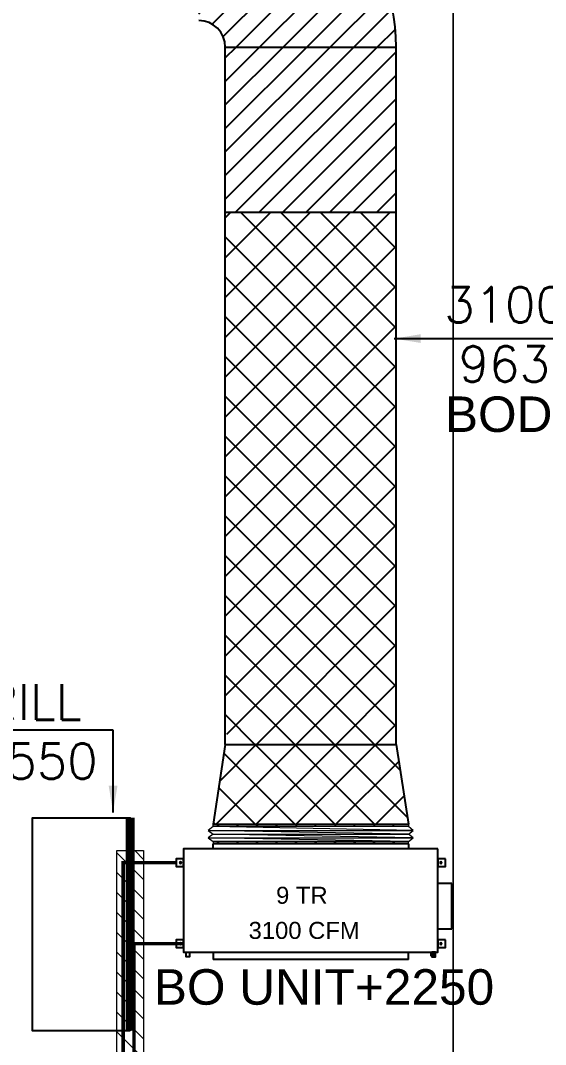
# Model space of a CAD drawing. Header units: millimetres. Extents: x 148480 to 578986, y 39883 to 155062.
# Drawn here: x 231754 to 234713, y 117326 to 123097 of the extents above; entities that cross this region are included whole.
import ezdxf

# ---------------------------------------------------------------- set-up
doc = ezdxf.new("R2010")
doc.units = ezdxf.units.MM
doc.linetypes.add('CENTERX2', pattern=[4, 2.5, -0.5, 0.5, -0.5])
doc.linetypes.add('HIDDEN', pattern=[0.375, 0.25, -0.125])
doc.layers.add('CB-AC CABLE TRAY', color=213, linetype='Continuous', lineweight=15)
doc.layers.add('M-HVAC-CANVAS', color=8, linetype='Continuous', lineweight=0)
for name, color, linetype in [('FRESH AIRDUCT', 3, 'Continuous'), ('Hatch 01_UC', 7, 'Continuous'), ('HVAC-SECTIONS', 7, 'Continuous'), ('M HVAC DRAIN PIPE', 30, 'Continuous'), ('M-HVAC ELLIPTICAL DUCT', 6, 'Continuous'), ('M-HVAC VRV PIPE', 4, 'Continuous'), ('M-HVAC-AC TEXT', 255, 'Continuous'), ('M-HVAC-BOF', 6, 'Continuous'), ('M-HVAC-EADUCT', 140, 'Continuous'), ('M-HVAC-ELEPTICAL DUCT', 6, 'Continuous'), ('M-HVAC-INSULATION', 8, 'Continuous'), ('M-HVAC-TEXT', 7, 'Continuous'), ('M-LP-VRF-EQUIP', 1, 'Continuous')]:
    doc.layers.add(name, color=color, linetype=linetype)
doc.styles.add('ARAIL', font='arial.ttf')
doc.styles.add('R', font='romans.shx')
doc.styles.add('ROMAND', font='romand__.ttf')
doc.styles.get("Standard").update_dxf_attribs({"font": 'arial.ttf'})
doc.dimstyles.new('Vayucon', dxfattribs={"dimtxt": 200, "dimasz": 150, "dimexe": 0, "dimexo": 0, "dimgap": 9e-05, "dimtad": 1, "dimdec": 0, "dimrnd": 5, "dimzin": 0, "dimdsep": 46, "dimtxsty": 'ROMAND', "dimcen": 90, "dimclrd": 42, "dimclre": 8, "dimclrt": 7, "dimadec": 0, "dimazin": 0, "dimtfac": 1, "dimtdec": 0, "dimtofl": 0, "dimtmove": 1, "dimatfit": 0, "dimfxl": 1, "dimtolj": 1, "dimtzin": 0, "dimarcsym": 0})
pattern_1 = [(45, (-7479.28, -985.99), (-112.2532, 112.2532), []), (135, (-7479.28, -985.99), (-112.2532, -112.2532), [])]

# ---------------------------------------------------------------- blocks, each defined once
blk = doc.blocks.new('*U77')
for points in [[(912.1, 50), (937.1, 69), (912.1, 88), (-89, 88), (-114, 69), (-89, 50), (-114, 31), (-89, 12), (912.1, 12), (937.1, 31)], [(-89, 100), (912.1, 100), (912.1, 88), (-89, 88)], [(-89, 0), (912.1, 0), (912.1, 12), (-89, 12)]]:
    blk.add_lwpolyline(points, close=True)
blk.add_lwpolyline([(912.1, 12), (-114, 31), (937.1, 31), (-89, 50), (912.1, 50), (-114, 69), (937.1, 69), (-89, 88)])
at = {"color": 8}
for centre in [(-64, 94), (36, 94), (136, 94), (236, 94), (336, 94), (436, 94), (536, 94), (636, 94), (736, 94), (836, 94), (-64, 6), (36, 6), (136, 6), (236, 6), (336, 6), (436, 6), (536, 6), (636, 6), (736, 6), (836, 6)]:
    blk.add_circle(centre, 2.5, dxfattribs=at)
blk = doc.blocks.new('*U135')
at = {"layer": 'CB-AC CABLE TRAY', "true_color": 0xa953a0}
h = blk.add_hatch(dxfattribs=at)
h.set_pattern_fill('ANSI31', color=215, scale=25)
h.set_pattern_definition([(45, (-902956.005, 1102758.81), (-56.1266008, 56.1266008), [])])
h.paths.add_polyline_path([(-88704.9, -150.4), (-88704.9, -0.4), (-86891.7, -0.4), (-86891.7, -150.4)])
at = {"layer": 'CB-AC CABLE TRAY', "color": 215, "true_color": 0xa953a0}
blk.add_lwpolyline([(-88704.9, -150.4), (-88704.9, -0.4), (-86891.7, -0.4), (-86891.7, -150.4)], close=True, dxfattribs=at)
blk = doc.blocks.new('Ductable inverter-8TR')
at = {"layer": 'M-LP-VRF-EQUIP', "color": 6, "linetype": 'CENTERX2', "lineweight": 5}
for p, q in [((722124.4, -338928.6), (722109.8, -338928.6)), ((722116.1, -338935.9), (722116.1, -338921.2)), ((722579.9, -338928.6), (722565.2, -338928.6)), ((722572.6, -338935.9), (722572.6, -338921.2)), ((722122.2, -340396.1), (722107.5, -340396.1)), ((722116.1, -340403.5), (722116.1, -340388.8)), ((722579.9, -340396.1), (722565.2, -340396.1)), ((722572.6, -340403.5), (722572.6, -340388.8))]:
    blk.add_line(p, q, dxfattribs=at)
at = {"layer": 'M-LP-VRF-EQUIP', "color": 190}
for p, q in [((722038.2, -339112.2), (722009.9, -339112.2)), ((722009.9, -340212.5), (722009.9, -339112.2)), ((722620.2, -339112.2), (722662.1, -339112.2)), ((722662.1, -340212.5), (722662.1, -339112.2)), ((722009.9, -340212.5), (722038.2, -340212.5)), ((722662.1, -340212.5), (722620.2, -340212.5))]:
    blk.add_line(p, q, dxfattribs=at)
at = {"layer": 'M-LP-VRF-EQUIP', "color": 3}
for p, q in [((722232.8, -340457.4), (722232.8, -340378.8)), ((722489.5, -340378.8), (722489.5, -340457.4)), ((722489.5, -340457.4), (722232.8, -340457.4))]:
    blk.add_line(p, q, dxfattribs=at)
at = {"layer": 'M-LP-VRF-EQUIP', "color": 4}
for points in [[(722095.2, -338945.8), (722095.2, -338903.9), (722137.1, -338903.9), (722137.1, -338945.8)], [(722551.6, -338945.8), (722551.6, -338903.9), (722593.5, -338903.9), (722593.5, -338945.8)], [(722095.2, -340420.8), (722095.2, -340378.8), (722137.1, -340378.8), (722137.1, -340420.8)], [(722551.6, -340420.8), (722551.6, -340378.8), (722593.5, -340378.8), (722593.5, -340420.8)]]:
    blk.add_lwpolyline(points, close=True, dxfattribs=at)
at = {"layer": 'M-LP-VRF-EQUIP', "color": 190}
blk.add_lwpolyline([(722038.2, -340378.8), (722038.2, -338945.8), (722620.2, -338945.8), (722620.2, -340378.8)], close=True, dxfattribs=at)
at = {"layer": 'M-LP-VRF-EQUIP', "color": 2}
blk.add_lwpolyline([(722620.2, -338959.9), (722620.2, -338979.9), (722646.4, -338979.9), (722646.4, -338959.9)], close=True, dxfattribs=at)
at = {"layer": 'M-LP-VRF-EQUIP', "color": 6}
blk.add_lwpolyline([(722641.1, -340357.8), (722641.1, -340341.2), (722620.2, -340341.2), (722620.2, -340357.8)], close=True, dxfattribs=at)
at = {"layer": 'M-LP-VRF-EQUIP', "color": 5}
blk.add_lwpolyline([(722635.9, -340354.5), (722635.9, -340344.5), (722620.2, -340344.5), (722620.2, -340354.5)], close=True, dxfattribs=at)
at = {"layer": 'M-LP-VRF-EQUIP', "color": 2}
blk.add_lwpolyline([(722641.1, -340344.7), (722646.4, -340344.7), (722646.4, -340364.8), (722620.2, -340364.8), (722620.2, -340344.7)], dxfattribs=at)
at = {"layer": 'M-LP-VRF-EQUIP', "color": 4}
for centre in [(722116.1, -338928.6), (722572.6, -338928.6), (722116.1, -340396.1), (722572.6, -340396.1)]:
    blk.add_circle(centre, 5.24, dxfattribs=at)

msp = doc.modelspace()

# ---------------------------------------------------------------- hatches: boundary and pattern name
at = {"layer": 'Hatch 01_UC', "linetype": 'Continuous'}
h = msp.add_hatch(dxfattribs=at)
h.set_pattern_fill('ANSI37', color=42, scale=50, angle=360)
h.set_pattern_definition(pattern_1)
h.paths.add_polyline_path([(233871.5, 122016.7), (232908.5, 122016.7), (232908.5, 119191.7), (232920, 119016.7), (233871.5, 119016.7)])
h = msp.add_hatch(dxfattribs=at)
h.set_pattern_fill('ANSI37', color=42, scale=50, angle=360)
h.set_pattern_definition(pattern_1)
h.paths.add_polyline_path([(232839.8, 118566.7), (232908.7, 119018.4), (233871.5, 119016.7), (233940.1, 118566.7)])
at = {"layer": 'M-HVAC-INSULATION'}
h = msp.add_hatch(dxfattribs=at)
h.set_pattern_fill('ANSI31', color=26, scale=750, angle=180, style=0)
h.set_pattern_definition([(225, (811127.6, 15256.2), (66.29126, -66.29126), [])])
h.paths.add_polyline_path([(232758.5, 124060.4, -0.414214), (233871.5, 122947.4), (232908.5, 122947.4, 0.414214), (232758.5, 123097.4)])
h = msp.add_hatch(dxfattribs=at)
h.set_pattern_fill('ANSI31', color=26, scale=750, angle=180, style=0)
h.set_pattern_definition([(225, (811127.6, 15256.2), (66.29126, -66.29126), [])])
h.paths.add_polyline_path([(232908.5, 122947.4), (232908.5, 122016.7), (233871.5, 122016.7), (233871.5, 122947.4)])

# ---------------------------------------------------------------- linework, layer by layer
at = {"layer": 'FRESH AIRDUCT', "color": 1, "linetype": 'Continuous', "const_width": 50}
msp.add_lwpolyline([(232372.8, 118604.3), (232372.8, 117403.6)], dxfattribs=at)
at = {"layer": 'FRESH AIRDUCT', "color": 1, "linetype": 'Continuous'}
msp.add_lwpolyline([(232372.8, 117403.6), (231822.8, 117403.6), (231822.8, 118603.6), (232372.8, 118603.6)], close=True, dxfattribs=at)
at = {"layer": 'HVAC-SECTIONS', "color": 7, "linetype": 'HIDDEN', "ltscale": 1000, "const_width": 10}
msp.add_lwpolyline([(234192.6, 117188.9), (234192.6, 124322.8)], dxfattribs=at)
at = {"layer": 'M HVAC DRAIN PIPE', "color": 30, "linetype": 'Continuous', "const_width": 20}
msp.add_lwpolyline([(232332.6, 113286.3), (232332.6, 118350.6), (232631.5, 118350.6)], dxfattribs=at)
at = {"layer": 'M-HVAC ELLIPTICAL DUCT', "linetype": 'Continuous'}
for p, q in [((232908.5, 122947.4), (233871.5, 122947.4)), ((232908.5, 119016.7, 0), (232908.5, 122947.4, 0)), ((233871.5, 119016.7, 0), (233871.5, 122947.4, 0)), ((232908.5, 122016.7, 0), (233871.5, 122016.7, 0)), ((232908.5, 119016.7, 0), (232839.8, 118566.7, 0)), ((232908.5, 119016.7, 0), (233871.5, 119016.7, 0)), ((233871.5, 119016.7, 0), (233940.1, 118566.7, 0)), ((232839.8, 118566.7, 0), (233940.1, 118566.7, 0))]:
    msp.add_line(p, q, dxfattribs=at)
for radius in [1113, 150]:
    msp.add_arc((232758.5, 122947.4, 0), radius, 0, 90, dxfattribs=at)
at = {"layer": 'M-HVAC VRV PIPE', "color": 150, "linetype": 'Continuous', "const_width": 20}
msp.add_lwpolyline([(232394, 113700.7), (232394, 117894.1), (232673.5, 117894.1)], dxfattribs=at)

# ---------------------------------------------------------------- block references
at = {"layer": 'CB-AC CABLE TRAY', "color": 4, "linetype": 'HIDDEN', "rotation": 89.99971984369127}
msp.add_blockref('*U135', (232297.4, 205310.1), dxfattribs=at)
at = {"layer": 'M-HVAC-CANVAS', "xscale": 1.099145299145298, "yscale": 1.099145299145298, "zscale": 1.099145299145298, "rotation": 360}
msp.add_blockref('*U77', (232937.6, 118456.8, 0), dxfattribs=at)
at = {"layer": 'M-HVAC-EADUCT', "color": 0, "linetype": 'Continuous', "xscale": -1, "rotation": 89.99999999999966}
msp.add_blockref('Ductable inverter-8TR', (-106272.4, 840466.7, 0), dxfattribs=at)

# ---------------------------------------------------------------- texts
at = {"layer": 'M-HVAC-AC TEXT', "color": 7}
for s, p in [('9 TR ', (233194.6, 118118.9, 0)), ('3100 CFM ', (233039.8, 117920.8, 0))]:
    msp.add_text(s, height=96, dxfattribs=at).set_placement(p)
at = {"layer": 'M-HVAC-BOF', "color": 6, "lineweight": -2, "insert": (232505.9, 117750.1), "char_height": 200, "width": 1944.926, "attachment_point": 1, "style": 'ARAIL'}
msp.add_mtext('BO UNIT+2250', dxfattribs=at)
at = {"layer": 'M-HVAC-ELEPTICAL DUCT', "insert": (234146.3, 120978.2, 1198.1), "char_height": 200, "attachment_point": 1}
msp.add_mtext('BOD-2400', dxfattribs=at)
at = {"layer": 'M-HVAC-TEXT', "color": 7, "char_height": 200, "width": 13359.771, "attachment_point": 2, "style": 'R'}
for s, insert in [('3100 CFM\\P963X250', (234823.4, 121594.8)), ('RA GRILL \\P1200X550', (231503.4, 119356.4))]:
    msp.add_mtext(s, dxfattribs=dict(at, insert=insert))

# ---------------------------------------------------------------- leaders
at = {"layer": 'FRESH AIRDUCT', "linetype": 'Continuous'}
msp.add_leader([(232276, 118633.7), (232276, 119096.8), (230799.5, 119096.8)], dimstyle='Vayucon', override={"dimgap": 9e-05, "dimtad": 0}, dxfattribs=at)
at = {"layer": 'HVAC-SECTIONS', "color": 0, "linetype": 'Continuous'}
msp.add_leader([(233860, 121304.4, 0), (235729.2, 121304.4, 0)], dimstyle='Vayucon', override={"dimgap": 9e-05, "dimtad": 0}, dxfattribs=at)

doc.saveas('drawing.dxf')
